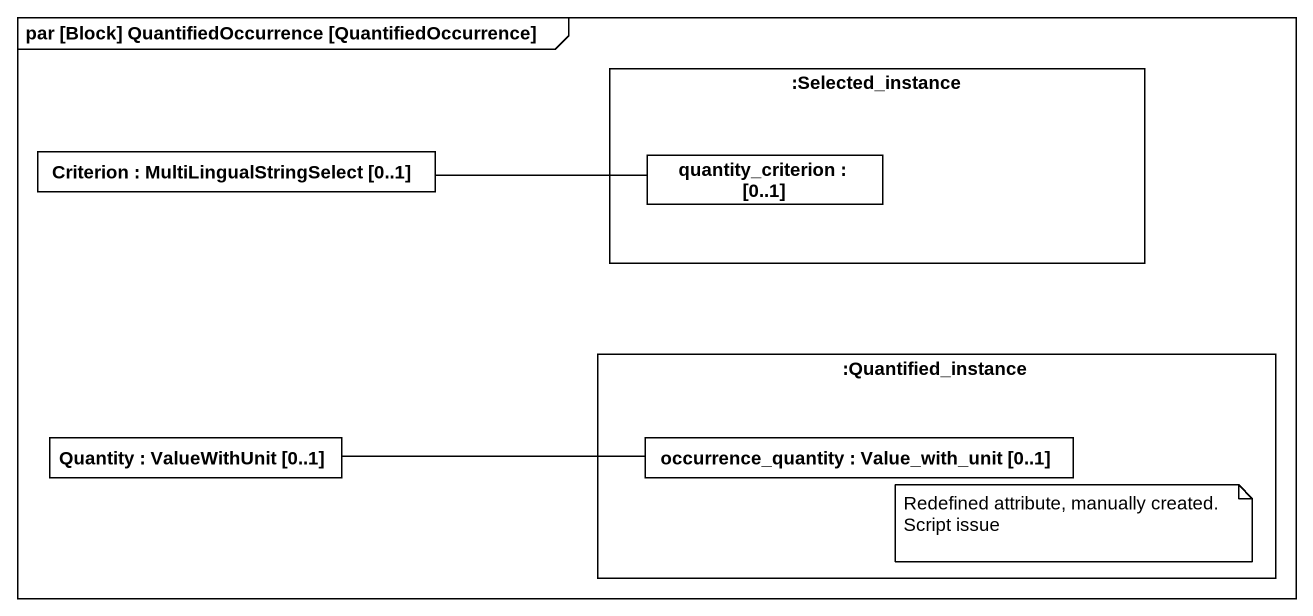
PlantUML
@startuml
mainframe par [Block] QuantifiedOccurrence [QuantifiedOccurrence]
rectangle ":Selected_instance" as Selected_instance {
  rectangle "quantity_criterion :  [0..1]" as quantity_criterion
}
rectangle "Criterion : MultiLingualStringSelect [0..1]" as Criterion
rectangle ":Quantified_instance" as Quantified_instance {
  rectangle "occurrence_quantity : Value_with_unit [0..1]" as occurrence_quantity
}
rectangle "Quantity : ValueWithUnit [0..1]" as Quantity
Criterion -right- quantity_criterion
Quantity -right- occurrence_quantity
note as N1
  Redefined attribute, manually created.
  Script issue
end note
@enduml
